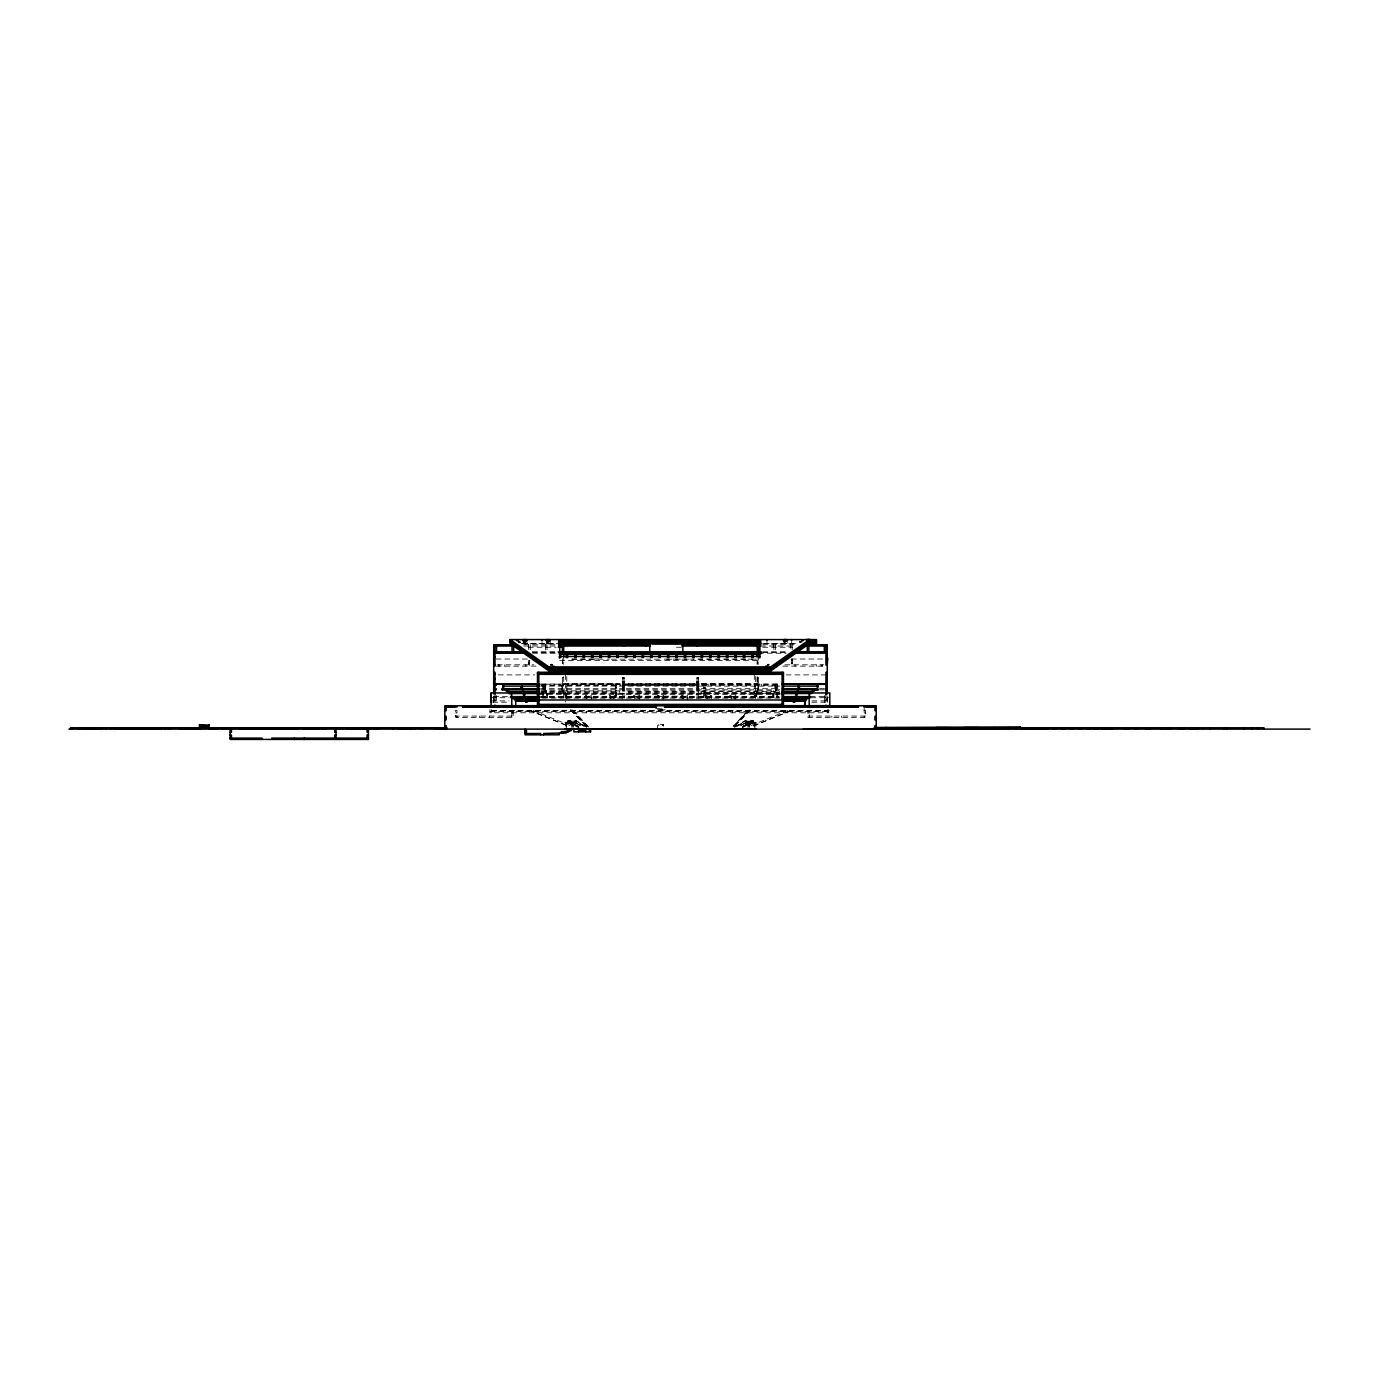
<?xml version="1.0" encoding="UTF-8"?>
<svg xmlns="http://www.w3.org/2000/svg" width="1379" height="1379" viewBox="0 0 1379 1379"><rect width="100%" height="100%" fill="white"/><g stroke="black" fill="none" stroke-linecap="round" stroke-linejoin="round"><path stroke-width="0.75" stroke-dasharray="5 3.75" d="M786.013 643.683L784.703 643.648L784.772 642.321M825.987 701.066L827.279 700.532L825.969 700.532M826.004 699.17L827.262 699.722M827.228 702.239L827.314 697.653L827.314 698.998M784.168 642.338L783.255 643.528M785.375 642.286L784.789 643.717M572.078 725.268L567.252 722.389L567.596 721.165L575.784 721.165L575.457 722.372L580.869 725.733M569.251 722.286L568.062 722.286L567.941 720.889M575.164 721.165L574.698 722.889L573.664 722.286M564.166 693.516L562.701 689.81L563.666 693.516L562.753 689.793L564.166 692.43L619.671 692.43M564.201 696.947L563.821 698.015L540.792 698.015M756.399 692.413L757.692 689.793L756.778 693.516L756.399 692.413L779.635 692.413M756.295 693.516L757.76 689.81L756.295 692.43L700.791 692.43M772.981 697.653L772.981 693.551L775.377 690.465L775.377 687.414M773.895 697.653L773.895 693.551L776.291 690.465L776.291 687.414L774.705 687.414L774.705 686.104M747.711 710.478L733.163 726.285L748.918 710.185M734.697 725.802L749.159 710.064M734.938 725.923L749.469 710.133M734.593 726.164L750.693 709.926M734.576 727.095L744.591 720.889L753.623 720.889L753.623 722.286M737.265 726.061L745.608 720.889L745.608 723.596L755.106 723.596M740.213 725.733L745.625 722.372L745.315 721.165L753.503 721.165L753.848 722.389L749.004 725.268M742.402 727.095L752.417 720.889L752.417 722.286M742.316 727.871L753.141 721.165L753.468 722.372L748.056 725.733M734.731 727.095L745.16 720.889L745.16 722.286M737.455 726.061L746.142 720.889L746.142 723.596M741.419 725.268L746.263 722.389L753.848 722.389M747.487 722.286L746.298 722.286M742.316 727.095L752.744 720.889L752.744 722.286M745.453 725.957L753.503 721.165M753.106 722.286L751.9 722.286M751.038 725.509L787.857 710.495M753.296 725.923L792.08 710.133M753.468 725.906L792.236 710.116M523.158 642.321L523.158 643.683L527.14 643.752L526.382 642.321L526.502 643.752M546.412 642.321L546.412 643.683L550.376 643.752L549.635 642.321L549.721 643.752M756.14 693.568L772.981 693.551M522.538 643.614L557.65 643.614M764.207 643.614L796.528 643.614M521.314 643.683L557.15 643.683M762.639 643.683L797.096 643.683M523.727 644.734L556.633 644.734M762.897 644.734L795.062 644.734M523.727 646.027L556.633 646.027M760.45 646.027L795.062 646.027M528.347 647.251L556.116 647.251M681.485 647.251L675.072 647.251L675.072 644.734M762.69 647.251L792.597 647.251M532.208 651.974L557.306 651.957M762.742 651.974L786.806 651.974M532.432 652.164L556.099 652.164M762.69 652.164L786.358 652.164M532.622 653.232L557.306 653.267M758.519 653.181L786.151 653.232M496.112 659.024L529.622 659.024L529.622 666.178M576.474 659.128L570.044 659.128L576.939 659.179M585.041 659.128L578.611 659.128L585.541 659.179M593.608 659.128L587.178 659.128L609.225 659.179M594.677 658.955L598.245 658.955M664.247 659.128L694.223 659.128L663.04 659.179M791.27 659.024L824.832 659.024M611.38 659.179L617.826 659.179M619.981 659.179L626.445 659.179M628.6 659.179L635.047 659.179M637.201 659.179L643.665 659.179M645.82 659.179L652.267 659.179M654.422 659.179L660.886 659.179M559.719 660.524L759.898 660.524M529.622 660.713L528.347 660.713L528.347 664.816M791.322 660.713L792.597 660.713M562.391 662.092L563.735 662.092M757.192 662.092L758.519 662.092M528.347 663.127L529.622 663.127M562.391 663.161L563.735 663.161M757.192 663.161L758.519 663.161M791.322 663.127L792.597 663.127M497.198 664.816L533.88 664.816M784.91 664.816L823.711 664.816M496.112 666.178L536.017 666.126M782.789 666.126L824.832 666.16M498.25 674.9L534.776 674.9M786.151 674.9L824.832 674.9M622.756 677.52L624.066 677.52M697.033 677.52L698.343 677.52M562.391 677.641L563.735 677.641M757.192 677.641L758.519 677.641M622.756 678.52L624.066 678.52M697.033 678.52L698.343 678.52M622.756 678.761L624.066 678.761M697.033 678.761L698.343 678.761M563.701 683.381L619.602 683.381M628.203 683.381L699.136 683.381M701.29 683.381L757.192 683.381M541.154 684.07L620.912 684.07M623.049 684.07L779.997 684.07M536.414 684.225L782.427 684.225M563.701 684.432L619.602 684.432M628.203 684.432L699.136 684.432M701.29 684.432L757.192 684.432M628.359 685.208L697.033 685.208M541.154 685.397L620.912 685.397M623.049 685.397L779.997 685.397M540.585 686.104L779.859 686.104M615.362 687.397L616.689 687.397M703.79 687.397L705.117 687.397M540.62 688.69L624.256 688.69M626.394 688.69L699.308 688.69M701.29 688.69L778.67 688.69M819.488 688.69L824.625 688.69M540.585 689.828L624.859 689.81M626.394 689.81L779.859 689.828M819.488 689.81L824.625 689.81M545.739 686.104L545.739 687.414L544.153 687.414L544.153 690.465L547.48 695.016M615.362 690.448L616.672 690.448M703.79 690.448L705.1 690.448M775.377 690.465L776.291 690.465M541.43 690.913L562.373 690.896M562.701 690.896L624.859 690.896M626.997 690.896L699.877 690.896M702.032 690.896L757.76 690.896M758.088 690.896L779.014 690.913M540.706 691.672L619.723 691.637M628.255 691.637L698.601 691.637M700.722 691.637L779.756 691.672M546.256 692.068L545.739 690.948L546.274 691.706M615.362 692.051L616.672 692.051M703.79 692.051L705.1 692.051M540.827 692.413L564.063 692.413M628.203 692.43L698.653 692.43M615.362 692.792L616.672 692.792M703.79 692.792L705.1 692.792M538.81 693.223L782.1 693.223M540.43 693.534L780.014 693.534M544.153 690.465L546.549 693.689L548.135 693.689L548.135 695.016L546.549 695.016M615.362 693.689L616.672 693.689M703.79 693.689L705.1 693.689M773.895 693.689L772.326 693.689L772.326 695.016L773.895 695.016M538.81 694.568L780.066 694.568M615.344 694.999L616.672 694.999M703.79 694.999L705.1 694.999M615.344 695.533L614.086 695.533L614.086 698.894M565.442 695.93L566.786 695.93M637.115 696.171L683.812 696.171M754.296 695.93L755.658 695.93M585.385 696.447L591.281 696.429M609.449 696.429L615.344 696.447M633.53 696.447L639.425 696.429M657.611 696.429L663.489 696.429M681.674 696.447L687.569 696.447M705.755 696.447L711.65 696.429M729.819 696.429L735.714 696.429M493.648 696.654L509.058 696.654M540.671 696.654L778.652 696.654M810.197 696.654L827.262 696.654M540.568 696.981L779.893 696.981M494.975 697.205L496.302 697.205M824.625 697.205L825.935 697.205M585.385 697.602L586.627 697.602M590.022 697.602L591.281 697.602M609.449 697.602L610.707 697.602M614.086 697.602L615.344 697.602M633.53 697.602L634.788 697.602M638.167 697.602L639.425 697.602M657.611 697.602L658.852 697.602M662.248 697.602L663.489 697.602M681.674 697.602L682.933 697.602M686.311 697.602L687.569 697.602M705.755 697.602L706.996 697.602M710.392 697.602L711.65 697.602M729.819 697.602L731.077 697.602M734.455 697.602L735.714 697.602M491.252 697.653L509.058 697.757M540.671 697.757L778.652 697.757M810.886 697.757L829.675 697.653M779.669 698.015L756.623 698.015L756.261 696.947M493.665 699.17L494.975 699.17L493.699 699.722M825.969 699.17L827.279 699.17M494.94 700.532L493.665 700.532L494.958 701.066M491.165 700.894L508.989 700.894M811.938 700.894L828.124 700.894M492.82 702.221L508.989 702.221M811.938 702.221L828.124 702.221M655.473 708.496L663.265 708.496M657.524 709.582L663.971 709.582M665.212 709.84L658.886 709.84L658.886 708.496M864.15 710.271L865.478 710.271L865.478 717.373L807.922 717.373L807.922 710.271L809.249 710.271L809.249 717.373M829.434 710.771L489.924 710.771L828.658 710.874M489.924 711.443L828.658 711.443M455.622 712.943L456.949 712.943M511.833 712.943L513.16 712.943M807.922 712.943L809.249 712.943M864.15 712.943L865.478 712.943M456.949 716.08L455.622 716.08L513.16 716.08M807.922 716.063L865.478 716.063M586.644 727.095L576.629 720.889L567.596 720.889L567.596 722.286M745.16 721.648L752.744 721.648M567.252 722.389L574.836 722.389L579.663 725.268M566.097 723.596L575.595 723.596L575.595 720.889L583.955 726.061M662.282 725.182L663.644 725.182M523.193 643.7L523.796 642.355L523.796 643.683M525.847 643.786L524.503 643.665L524.468 642.321M546.412 643.7L547.032 642.355L547.049 643.683M549.066 643.786L547.722 643.665L547.722 642.321M547.48 693.551L564.321 693.568M533.225 710.495L570.044 725.509M529.019 710.133L567.786 725.923L528.864 710.116M586.471 727.095L576.043 720.889L576.043 722.286M583.748 726.061L575.06 720.889L575.06 723.596M578.887 727.095L568.458 720.889L568.458 722.286M567.596 721.165L575.646 725.957M578.801 727.095L568.786 720.889L568.941 722.286M578.784 727.871L567.941 721.165L567.631 722.372L573.043 725.733M572.182 710.185L587.919 726.405M570.751 709.944L586.489 726.164M570.406 709.926L586.144 726.147M573.371 710.478L589.298 727.784M571.923 710.064L586.403 725.802M571.613 710.133L586.144 725.923M745.918 721.165L746.263 722.389M548.359 642.321L548.428 643.786M525.106 642.321L525.209 643.786M493.63 697.653L493.716 702.239M864.15 707.151L864.15 717.373M841.552 716.063L841.552 717.373M831.847 716.063L831.847 717.373M828.658 709.582L828.658 712.788L489.924 712.771L489.924 709.582M827.331 709.582L827.331 712.788M827.245 696.085L827.262 703.773M825.935 695.568L825.969 705.755M824.832 700.894L824.832 702.221M824.625 695.568L824.625 703.721M822.349 664.816L822.349 666.16M821.16 664.816L821.16 666.178M816.316 664.816L816.316 666.178M795.08 664.816L795.08 666.16M792.597 658.955L792.597 664.816M792.184 644.734L792.184 651.974M791.58 642.321L791.58 643.683M791.322 659.024L791.27 666.178M790.581 644.734L790.581 648.354M787.323 642.321L786.719 643.717L783.393 643.614L783.462 642.321M777.722 684.07L777.722 697.084M776.808 684.07L776.808 697.084M775.929 684.07L775.929 686.104M775.619 686.104L775.619 687.414M775.481 644.734L775.481 651.974M775.015 684.07L775.015 686.104M773.878 644.734L773.878 651.974M773.24 693.551L773.24 695.016M766.948 642.321L766.948 643.683M761.363 684.07L761.363 685.397M758.519 655.249L758.519 664.333M758.519 677.934L758.519 685.553M758.484 686.104L758.484 689.828M757.916 684.225L757.795 689.828M757.726 684.07L757.726 685.397M757.209 660.61L757.209 664.333L757.192 658.766M757.209 677.934L757.192 686.104M757.209 688.69L757.209 689.81M757.192 676.589L757.192 685.553M756.795 691.672L756.795 696.981M756.14 691.637L756.209 698.067L564.252 698.067L564.304 691.637M756.088 725.613L756.088 722.286L744.591 722.286L744.591 720.889M755.658 676.572L755.658 698.446M755.64 722.286L755.64 725.613M755.451 696.654L755.451 697.757M755.106 722.286L755.106 728.957M754.623 722.286L754.623 728.957M754.296 674.486L754.296 698.981M753.262 720.889L753.262 722.286M751.762 723.596L751.762 720.889L743.074 726.061L751.4 720.889L751.4 723.596M749.504 722.286L749.504 728.957M748.831 722.286L748.831 728.957M748.521 722.286L748.521 725.613M747.814 722.286L747.814 728.957M740.368 684.07L740.368 685.397M735.714 699.825L735.714 695.533L734.455 695.533L734.455 698.894M732.404 711.443L732.404 712.788M731.077 698.894L731.077 695.533L729.819 695.533L729.819 699.825M711.65 698.894L711.65 695.533L710.392 695.533L710.392 698.894M708.203 684.07L708.203 685.397M706.996 698.894L706.996 695.533L705.755 695.533L705.755 698.894M705.134 684.07L705.1 697.653M703.824 684.07L703.79 697.653M698.343 677.279L698.343 682.088M698.343 693.223L698.343 699.325M697.033 677.279L697.033 682.088M697.033 693.223L697.033 698.446M687.569 699.825L687.569 695.533L686.311 695.533L686.311 698.894M682.933 698.894L682.933 695.533L681.674 695.533L681.674 698.894M663.644 726.061L663.644 724.389L657.455 724.389L657.455 728.957M663.489 699.825L663.489 695.533L662.248 695.533L662.248 698.894M662.334 724.389L662.334 725.802M661.799 708.496L661.799 709.84M658.852 698.894L658.852 695.533L657.611 695.533L657.611 699.825M658.766 724.389L658.766 725.802M639.425 699.825L639.425 695.533L638.167 695.533L638.167 698.894M634.788 698.894L634.788 695.533L633.53 695.533L633.53 699.825M624.066 677.279L624.066 682.088M624.066 693.223L624.066 699.325M622.756 677.279L622.756 682.088M622.756 693.223L622.756 698.446M616.672 684.07L616.672 697.653M615.362 684.07L615.344 699.825M613.207 684.07L613.207 685.397M610.707 698.894L610.707 695.533L609.449 695.533L609.449 698.894M591.281 699.825L591.281 695.533L590.022 695.533L590.022 698.894M586.627 698.894L586.627 695.533L585.385 695.533L585.385 699.825M586.196 711.443L586.196 712.788M581.042 684.07L581.042 685.397M576.629 720.889L576.629 722.286L565.114 722.286L565.114 725.613M575.784 720.889L575.784 722.286M573.405 722.286L573.405 728.957M572.699 722.286L572.699 725.613M572.388 722.286L572.388 728.957M571.716 722.286L571.716 728.957M569.803 723.596L569.803 720.889L578.163 726.061L569.458 720.889L569.458 723.596M566.786 676.572L566.786 698.981M566.579 722.286L566.579 728.957M565.924 696.654L565.924 697.757M566.097 722.286L566.097 728.957M565.442 674.486L565.442 702.049M565.562 722.286L565.562 725.613M564.201 688.69L564.201 689.81M563.735 655.249L563.735 664.333M563.701 676.589L563.735 685.553M563.649 691.672L563.649 696.981M563.253 684.225L563.253 686.104M562.753 684.07L562.753 685.397M562.425 684.07L562.649 689.828M562.408 658.766L562.408 664.333M562.408 677.934L562.408 685.553M561.977 686.104L561.977 689.828M560.046 684.07L560.046 685.397M550.273 642.321L550.273 643.683M548.963 642.321L548.963 643.683M547.222 693.551L547.463 697.653M547.015 644.734L547.015 651.974M546.567 693.551L546.549 697.653M545.412 644.734L545.412 651.974M545.429 684.07L545.429 686.104M545.067 687.414L545.067 690.465M544.826 686.104L544.826 687.414M544.515 684.07L544.515 686.104M543.654 684.07L543.654 697.084M542.74 684.07L542.74 697.084M542.085 642.321L542.085 643.683M530.312 644.734L530.312 650.164M528.709 644.734L528.709 651.974M527.019 642.321L527.019 643.683M525.727 642.321L525.727 643.683M525.864 664.816L525.864 666.16M511.833 717.373L511.833 710.288L513.16 710.288L513.16 717.373L455.622 717.373L455.622 710.288L456.949 710.288L456.949 717.373M504.697 664.816L504.697 666.178M499.784 664.816L499.784 666.178M498.577 664.816L498.577 666.16M496.302 695.568L496.302 703.721M494.975 695.568L494.975 705.755M493.699 696.085L493.699 703.773M491.252 709.582L491.269 712.788M489.235 716.08L489.235 717.373M479.547 716.08L479.547 717.373M546.653 690.948L545.894 692.81L546.653 690.948M773.809 690.948L774.55 692.81L773.809 690.948M702.79 659.128L696.378 659.128L702.79 659.179M711.357 659.128L704.928 659.128L711.357 659.179M719.924 659.128L713.495 659.128L719.924 659.179M728.491 659.128L722.062 659.128L728.491 659.179M737.041 659.128L730.629 659.128L737.041 659.179M745.608 659.128L739.196 659.128L745.608 659.179M756.313 659.128L747.763 659.128L756.313 659.179"/><path stroke-width="1.5" d="M125.972 727.802L126.006 729.112L126.023 727.767L133.039 727.802L133.039 729.112L133.039 727.802M128.609 727.802L128.936 729.112M129.488 729.112L129.488 727.767M548.273 640.614L548.273 639.597M1043.627 727.75L1043.869 729.112M1183.096 728.939L1183.096 727.75L1183.096 729.112L1179.493 728.939L1179.493 727.75L1179.717 728.974M1194.628 728.44L1194.628 729.112M525.071 732.163L526.399 732.163L526.399 730.508L525.071 730.508M651.922 657.68L651.939 652.75L651.939 654.042L659.059 654.042M939.754 728.922L939.771 727.595M947.08 728.957L947.08 727.629M968.248 728.922L968.248 727.595M975.574 728.957L975.574 727.629M785.496 641.011L784.892 639.701M786.047 640.959L786.064 639.597M786.771 641.011L786.737 639.597M787.34 640.959L787.375 639.597M807.318 640.907L806.715 639.597L806.767 640.959M809.904 640.942L809.99 639.597M508.748 693.551L509.144 692.43L538.706 692.413M522.607 692.81L522.451 690.948L523.899 691.706M521.107 706.944L521.59 705.755L521.59 707.065M796.545 691.706L798.01 690.965L797.458 691.706M794.218 698.843L795.666 698.102L795.511 699.929M765.741 666.023L767.052 666.091M510.144 639.58L548.842 666.902L770.74 666.902L809.439 639.58L809.439 643.614L770.74 670.918L548.842 670.918L510.144 643.614L510.144 639.58L816.489 639.597L816.489 643.683L807.318 643.683L808.663 643.717M809.439 640.925L770.74 668.229L548.842 668.229L510.144 640.925M809.439 642.269L770.74 669.573L548.842 669.573L510.144 642.269M781.738 692.413L811.317 692.43L814.644 690.689M782.514 699.567L805.715 699.567L810.714 696.947L783.427 696.981M810.421 696.343L805.405 698.963L782.445 698.929M804.802 700.601L804.422 698.929M209.194 725.233L199.369 724.664L199.472 727.802M518.418 641.045L516.47 640.632L517.177 639.597M518.401 641.993L520.348 642.373L519.056 642.407M552.548 666.057L554.513 666.471M562.373 651.974L563.701 651.957M874.114 727.474L1020.443 726.905L1020.46 728.267L803.285 729.112M784.22 639.666L786.806 639.701M784.789 639.632L786.133 639.666M809.266 639.597L808.025 639.632L809.352 639.666M807.922 643.648L809.18 643.614M808.025 643.717L809.266 643.683M809.938 643.717L807.267 643.614M558.495 640.959L760.949 640.959M807.87 640.959L816.489 640.959M558.495 642.321L760.949 642.252M807.87 642.321L816.489 642.321M652.233 643.683L681.433 643.683M558.495 643.683L761.467 643.683M558.547 644.734L650.043 644.734M681.795 644.734L760.743 644.734M803.647 644.734L827.262 644.734L827.245 693.93M493.699 646.027L513.005 646.027M558.547 646.027L650.043 646.027M681.795 646.027L760.743 646.027M803.647 646.027L827.262 646.027M558.254 647.251L562.529 647.251M493.682 651.974L524.934 651.974M558.167 651.974L761.484 651.957M794.063 651.974L825.952 651.957M493.699 652.164L495.009 652.164M495.837 652.164L521.676 652.164M797.114 652.164L825.09 652.164M760.605 652.595L559.34 652.595L559.34 654.146M493.682 653.267L526.571 653.181M562.373 653.181L563.701 653.181M761.501 653.181L757.192 653.181L757.209 656.887L757.192 644.734L757.209 646.027M793.718 653.181L825.935 653.181M561.477 653.87L760.605 653.87M560.65 654.042L566.286 654.042M567.596 654.042L574.715 654.042M576.026 654.042L583.162 654.042M584.455 654.042L591.591 654.042M592.901 654.042L600.02 654.042M601.33 654.042L608.467 654.042M609.759 654.042L616.896 654.042M618.206 654.042L625.325 654.042M626.635 654.042L633.754 654.042M635.064 654.042L642.2 654.042M643.493 654.042L650.612 654.042M660.351 654.042L667.488 654.042M668.798 654.042L675.917 654.042M677.227 654.042L684.363 654.042M685.656 654.042L692.792 654.042M694.102 654.042L701.221 654.042M702.532 654.042L709.651 654.042M710.961 654.042L718.097 654.042M719.39 654.042L726.526 654.042M727.819 654.042L734.955 654.042M736.265 654.042L743.384 654.042M744.694 654.042L751.814 654.042M753.124 654.042L759.295 654.042M559.719 656.49L759.898 656.49M493.699 656.99L495.009 656.99M827.228 664.264L827.848 658.3M493.699 664.816L495.009 664.816M493.699 665.074L495.009 665.074L494.975 644.734M827.262 665.074L825.935 665.074L825.918 644.734M493.699 666.16L495.009 666.16M582.852 671.056L588.747 671.108M607.484 671.056L613.379 671.108M632.116 671.056L638.012 671.108M681.381 671.056L687.276 671.108M706.014 671.056L711.909 671.108M730.646 671.056L736.524 671.108M562.408 671.625L563.752 671.625M757.192 671.625L758.519 671.625M493.699 672.331L495.009 672.331L495.044 694.947M827.262 672.331L825.935 672.331L825.935 694.947M537.482 673.607L783.444 673.607M493.699 674.124L495.009 674.124M538.81 674.331L782.1 674.331M493.699 678.951L495.009 678.951M622.756 682.277L624.066 682.295M697.033 682.295L698.343 682.277M493.699 684.07L539.275 684.07M782.031 684.07L827.262 684.07M493.699 684.225L539.137 684.225M782.72 684.225L827.262 684.346M493.699 685.397L496.302 685.397M825.935 685.397L827.262 685.397M539.172 686.104L502.783 686.104L502.783 689.828M782.72 686.104L818.35 686.104M520.866 687.414L522.451 687.414L522.451 686.104M799.579 687.414L797.993 687.414L797.993 686.104M493.665 688.69L496.302 688.69M501.749 688.69L538.982 688.69M782.427 688.69L816.04 688.69L816.04 689.81M825.969 688.69L827.262 688.69M493.665 689.81L496.302 689.81M501.749 689.81L539.137 689.828M782.427 689.81L818.35 689.828M825.969 689.81L827.262 689.81M539.275 691.672L509.403 691.672L509.403 693.551L539.275 693.551M781.841 691.672L811.421 691.672L817.299 689.052L817.471 684.07M509.713 693.309L510.609 693.551L510.609 691.672M537.482 693.223L538.81 693.223M782.1 693.223L783.444 693.223M811.266 693.309L810.369 693.551L810.369 691.672M781.841 693.551L811.042 693.551L811.042 691.672M523.262 693.689L524.847 693.689L524.847 695.016L523.262 695.016M797.183 693.689L795.614 693.689L795.614 695.016L797.183 695.016M537.482 694.568L538.81 694.568M782.1 694.568L783.444 694.568M538.551 696.654L511.195 696.654L511.195 697.757L538.551 697.757M782.824 696.654L810.197 696.654M511.833 696.947L539.12 696.981M782.824 697.757L810.197 697.757M537.482 698.446L538.81 698.446M782.1 698.446L783.444 698.446M539.482 698.929L515.591 698.963L510.575 696.343M537.948 699.567L514.746 699.567L511.402 697.826M537.482 699.808L538.81 699.808M782.1 699.808L783.444 699.808M538.81 699.98L782.1 699.98M539.482 700.808L515.746 700.601L515.746 705.669M782.445 700.808L805.25 700.601L805.25 705.669M515.091 700.825L539.396 700.825M783.1 700.825L805.353 700.825M525.606 702.135L527.192 702.135L527.192 700.808M794.856 702.135L793.27 702.135L793.27 700.808M538.81 704.41L782.1 704.41M491.096 705.669L565.39 705.669M755.054 705.669L829.762 705.669M656.387 707.065L462.654 707.065L462.654 705.755L462.654 707.134L656.387 707.134L656.387 705.755M664.626 705.755L664.626 707.134L858.427 707.065L858.427 705.755M664.626 707.134L858.359 707.134M444.865 710.564L446.193 710.564L446.193 705.755M876.234 710.564L874.907 710.564L874.907 705.755M444.865 716.39L446.193 716.39L446.193 719.821L444.865 719.821M876.234 716.39L874.907 716.39L874.907 719.821L876.234 719.821M444.865 725.647L446.193 725.647L446.193 729.077M876.234 725.647L874.907 725.647L874.907 729.077M446.348 727.767L70.519 727.784L70.519 729.112M874.803 727.75L1017.064 727.767M277.593 727.871L134.211 727.905L134.211 729.112M280.988 727.853L339.337 727.853L339.337 729.112M447.141 727.819L346.715 727.819L346.715 729.112M875.872 727.991L943.65 727.991L943.65 729.112M230.103 729.198L231.431 729.198M565.114 728.957L756.088 728.957M1194.869 728.957L1190.301 728.957L1190.301 727.75L1190.542 728.974M68.95 729.112L1310.05 729.112M589.178 730.542L590.488 730.542L590.488 731.87L573.905 731.853L573.905 729.181M230.103 732.318L231.431 732.318L231.431 727.802M336.011 732.318L334.683 732.318L334.683 727.802M368.417 732.318L367.09 732.318L367.09 727.802M525.071 733.525L540.706 733.49L540.706 734.817M230.103 734.973L231.431 734.99L231.413 739.42M336.011 734.973L334.683 734.973L334.683 739.42M368.417 734.99L367.09 734.99L367.09 739.42M231.431 738.11L230.103 738.11L261.958 738.11L261.958 739.42M524.416 639.649L525.744 639.77M547.635 639.649L548.98 639.77M367.09 729.198L368.417 729.198M367.09 738.11L368.417 738.11L271.766 738.11L271.766 739.42M758.519 651.974L757.192 651.957L757.192 653.284M806.715 639.597L810.662 639.701M808.749 639.701L806.801 639.666L807.422 640.994L807.404 639.597M509.558 691.672L503.697 689.052L503.714 684.225M516.194 700.601L516.694 698.929M505.8 690.689L509.144 692.43M526.244 698.843L524.778 698.102L525.33 698.843M568.251 730.405L568.803 731.594M799.975 706.944L799.492 705.755L799.492 707.065M811.317 692.43L811.697 693.551M805.715 699.567L806.077 700.635M549.669 641.045L550.273 639.735L546.325 639.684L547.084 641.063L546.963 639.597M548.273 639.649L548.359 641.08M525.14 641.08L524.985 639.597M882.801 727.612L882.801 728.957M1020.115 726.905L1020.064 728.267M886.145 727.44L886.145 728.784M885.87 727.44L885.87 728.784M1264.026 729.112L1264.026 727.802L1024.166 727.75L1024.166 729.129M1257.665 727.802L1257.665 729.112M1251.563 727.802L1251.563 729.112M1244.22 727.802L1244.22 729.112M1227.189 727.802L1227.189 729.112M1224.276 727.802L1224.276 729.112M1210.279 727.802L1210.279 729.112M1202.953 727.802L1202.953 729.112M1197.696 727.75L1197.696 729.112M1197.231 727.75L1197.231 729.112M1196.438 727.75L1196.438 729.112M1194.386 727.75L1194.404 729.112M1194.145 727.75L1194.145 729.112M1193.352 727.75L1193.352 729.112M1193.128 727.75L1193.128 729.112M1191.025 727.75L1191.025 729.112M1190.784 727.75L1190.784 729.112M1190.542 727.75L1190.542 729.112M1183.32 727.75L1183.337 729.112M1179.717 727.75L1179.717 729.112M1178.942 729.112L1178.7 727.75L1178.614 729.112M1171.288 727.802L1171.288 729.112M1168.409 727.75L1168.409 729.112M1167.03 727.75L1167.03 729.112M1165.376 727.802L1165.376 729.112M1162.066 727.802L1162.066 729.112M1161.859 727.802L1161.859 729.112M1160.704 727.802L1160.704 729.112M1149.586 727.802L1149.586 729.112M1148.776 727.802L1148.776 729.112M1146.776 727.802L1146.776 729.112M1145.983 727.802L1145.983 729.112M1137.313 727.75L1137.313 729.112M1136.848 727.75L1136.848 729.112M1136.055 727.75L1136.055 729.112M1129.263 727.802L1129.263 729.112M1128.47 727.802L1128.47 729.112M1126.471 727.802L1126.471 729.112M1125.678 727.802L1125.678 729.112M1124.936 727.75L1124.936 729.112M1113.163 729.112L1113.215 727.819L947.27 727.991L947.27 729.112M1111.043 727.819L1110.905 729.112M1109.75 727.802L1109.767 729.112M1108.613 727.802L1108.613 729.112M1105.837 727.819L1105.837 729.112M1104.096 727.819L1103.958 729.112M1103.872 727.819L1103.786 729.112M1101.631 727.991L1101.631 729.112M1098.236 727.819L1098.236 729.112M1096.926 727.819L1096.839 729.112M1095.667 727.819L1095.667 729.112M1095.529 727.819L1095.529 729.112M1094.392 727.75L1094.392 729.112M1089.806 727.819L1089.806 729.112M1089.151 727.991L1089.151 729.112M1088.496 727.819L1088.531 729.112M1088.41 727.819L1088.41 729.112M1087.238 727.819L1087.1 729.112M1081.825 727.991L1081.825 729.112M1081.377 727.819L1081.377 729.112M1080.067 727.819L1079.964 729.112M1078.792 727.819L1078.792 729.112M1078.671 727.819L1078.671 729.112M1072.931 727.819L1072.931 729.112M1071.638 727.819L1071.535 729.112M1070.363 727.819L1070.363 729.112M1070.225 727.819L1070.225 729.112M1064.795 727.991L1064.795 729.112M1064.502 727.819L1064.502 729.112M1063.243 729.112L1063.192 727.819L1063.106 729.112M1061.933 727.819L1061.796 729.112M1056.073 727.819L1056.073 729.112M1054.763 727.819L1054.659 729.112M1047.626 727.819L1047.626 729.112M1046.333 727.819L1046.23 729.112M1045.058 727.819L1044.92 729.112M1044.351 727.75L1044.351 729.112M1044.127 727.75L1044.127 729.112M1043.093 727.75L1043.093 729.112M1042.852 727.75L1042.852 729.112M1040.749 727.75L1040.524 729.112M1039.197 727.819L1039.197 729.112M1037.887 727.819L1037.939 729.112M1037.801 727.819L1037.801 729.112M1036.629 727.819L1036.491 729.112M1035.026 727.75L1035.026 729.129M1033.733 727.75L1033.733 729.129M1033.543 727.75L1033.302 729.112M1033.043 727.75L1033.043 729.112M1032.819 727.75L1032.819 729.112M1030.768 727.819L1030.768 729.112M1029.941 727.75L1029.941 729.112M1029.699 727.75L1029.699 729.112M1029.441 727.75L1029.355 729.112L1029.217 727.75M1028.441 727.75L1028.665 729.112M1028.2 727.819L1028.2 729.112M1028.062 727.819L1028.062 729.112M1025.424 727.75L1025.459 729.129M1024.942 727.75L1024.942 729.112M1022.322 727.819L1022.322 729.112M1021.029 727.819L1020.943 729.112M1017.047 727.56L1017.064 729.112M1016.478 727.75L1016.478 729.112M1008.704 727.75L1008.704 729.112M1008.48 727.75L1008.48 729.112M1008.015 727.991L1008.015 729.112M1004.86 727.75L1004.86 729.112M999.654 727.991L999.654 729.112M998.568 727.991L998.568 729.112M998.293 727.991L998.293 729.112M997.896 727.75L997.896 729.112M997.655 727.75L997.655 729.112M994.293 727.75L994.293 729.112M994.052 727.75L994.052 729.112M964.593 727.991L964.593 729.112M954.889 727.991L954.889 729.112M931.17 727.991L931.17 729.112M924.464 727.595L924.464 729.095M923.844 727.991L923.844 729.112M912.071 728.957L912.071 727.595L911.984 729.095M906.813 727.991L906.813 729.112M903.883 727.991L903.883 729.112M894.954 727.595L894.885 729.095M882.232 727.75L882.232 729.112M876.234 729.077L876.234 705.755L444.865 705.755L444.727 729.112M865.478 705.755L865.478 707.151M864.15 705.755L864.15 707.151M854.17 705.755L854.17 707.134M852.843 705.755L852.843 707.134M841.552 705.755L841.552 707.151M831.847 705.755L831.847 707.151M829.848 707.065L829.762 692.93L809.18 692.999L809.18 707.013M825.814 692.93L825.814 694.327M824.332 644.734L824.332 651.974M817.678 686.104L817.678 689.828M816.747 684.225L816.747 686.104M810.628 639.597L810.628 640.959M809.249 705.755L809.249 707.151M808.87 644.734L808.87 651.974M808.077 639.597L808.077 640.959M807.922 705.755L807.922 707.151M807.267 644.734L807.267 651.974M804.698 700.825L804.698 705.669M803.75 698.929L803.75 700.808M798.906 686.104L798.906 687.414M796.528 693.551L796.528 695.016M794.183 700.808L794.183 702.135M791.58 639.597L791.58 640.959M784.806 639.597L784.806 640.959M783.496 639.597L783.496 640.959M783.444 707.082L783.444 672.262L537.482 672.262L537.482 707.082M782.1 672.262L782.1 707.082M770.74 666.902L770.74 670.918M766.948 639.597L766.948 640.959M759.898 639.58L759.898 657.835M759.295 652.75L759.295 657.68M758.588 640.959L758.588 642.252M758.519 644.734L758.519 653.284M756.45 644.734L756.45 646.027M753.124 652.75L753.124 657.68M751.814 652.75L751.814 657.68M751.452 640.959L751.452 642.252M750.159 640.959L750.159 642.252M744.694 652.75L744.694 657.68M743.384 652.75L743.384 657.68M743.022 640.959L743.022 642.252M741.712 640.959L741.712 642.252M736.265 652.75L736.265 657.68M734.955 652.75L734.955 657.68M734.593 640.959L734.593 642.252M733.283 640.959L733.283 642.252M727.819 652.75L727.819 657.68M726.526 652.75L726.526 657.68M726.164 640.959L726.164 642.252M724.854 640.959L724.854 642.252M719.39 652.75L719.39 657.68M718.097 652.75L718.097 657.68M717.735 640.959L717.735 642.252M716.425 640.959L716.425 642.252M710.961 652.75L710.961 657.68M709.651 652.75L709.651 657.68M709.289 640.959L709.289 642.252M707.996 640.959L707.996 642.252M704.29 651.957L704.29 653.284M702.532 652.75L702.532 657.68M701.221 652.75L701.221 657.68M700.86 640.959L700.86 642.252M699.549 640.959L699.549 642.252M698.343 672.262L698.343 673.607M698.343 681.588L698.343 690.827L697.033 690.793L697.033 681.588M697.016 644.734L696.981 646.027M697.033 672.262L697.033 673.607M694.102 652.75L694.102 657.68M692.792 652.75L692.792 657.68M692.43 640.959L692.43 642.252M691.12 640.959L691.12 642.252M689.707 651.957L689.69 653.284M685.656 652.75L685.656 657.68M684.363 652.75L684.363 657.68M684.001 640.959L684.001 642.252M682.864 643.683L682.864 651.957M682.691 640.959L682.691 642.252M681.433 653.267L681.433 651.957L652.336 651.974L652.353 653.267M677.227 652.75L677.227 657.68M675.917 652.75L675.917 657.68M675.555 640.959L675.555 642.252M674.262 640.959L674.262 642.252M668.798 652.75L668.798 657.68M667.488 652.75L667.488 657.68M667.126 640.959L667.126 642.252M665.816 640.959L665.816 642.252M660.351 652.75L660.351 657.68M659.059 652.75L659.059 657.68M658.697 640.959L658.697 642.252M657.387 640.959L657.387 642.252M652.233 651.957L652.233 653.267M650.612 652.75L650.612 657.68M650.267 640.959L650.267 642.252M649.75 643.683L649.75 651.957M648.957 640.959L648.957 642.252M645.872 644.734L645.872 646.027M643.493 652.75L643.493 657.68M642.2 652.75L642.2 657.68M641.838 640.959L641.838 642.252M640.528 640.959L640.528 642.252M635.064 652.75L635.064 657.68M633.754 652.75L633.754 657.68M633.392 640.959L633.392 642.252M632.099 640.959L632.099 642.252M631.186 651.957L631.168 653.284M626.635 652.75L626.635 657.68M625.325 652.75L625.325 657.68M624.963 640.959L624.963 642.252M623.911 644.734L623.911 646.027M624.066 672.262L624.066 673.607M624.066 681.588L624.066 690.827L622.756 690.793L622.756 681.588M623.653 640.959L623.653 642.252M623.877 644.751L623.877 646.027M622.756 672.262L622.756 673.607M618.206 652.75L618.206 657.68M616.896 652.75L616.896 657.68M616.534 640.959L616.534 642.252M616.603 651.957L616.585 653.284M615.224 640.959L615.224 642.252M609.759 652.75L609.759 657.68M608.467 652.75L608.467 657.68M608.087 640.959L608.087 642.252M606.794 640.959L606.794 642.252M601.33 652.75L601.33 657.68M600.02 652.75L600.02 657.68M599.658 640.959L599.658 642.252M598.348 640.959L598.348 642.252M592.901 652.75L592.901 657.68M591.591 652.75L591.591 657.68M591.229 640.959L591.229 642.252M590.488 729.181L590.488 731.887M589.919 640.959L589.919 642.252M585.851 731.87L585.851 730.542L578.542 730.542L578.542 731.87M584.455 652.75L584.455 657.68M583.162 652.75L583.162 657.68M582.783 640.959L582.783 642.252M581.49 640.959L581.49 642.252M576.026 652.75L576.026 657.68M574.715 652.75L574.715 657.68M574.353 640.959L574.44 642.252M573.043 640.959L573.043 642.252M567.596 652.75L567.596 657.68M567.407 640.959L567.407 642.252M566.769 639.597L566.769 643.683M566.286 652.75L566.286 657.68M566.114 640.959L566.114 642.321M564.476 644.734L564.476 646.027M563.701 644.734L563.701 657.059M563.494 732.921L543.636 733.49L543.636 734.817M562.373 644.734L562.373 653.284M560.65 652.75L560.65 657.68M559.719 639.58L559.719 657.835M559.34 656.301L559.34 657.835M559.271 733.49L559.271 734.817L525.071 734.817L525.071 729.163M550.187 639.597L550.187 640.959M549.549 639.597L549.549 640.959M548.842 666.902L548.842 670.918M548.239 639.597L548.239 640.959M547.635 639.597L547.635 640.959M546.325 639.597L546.325 640.959M542.085 639.597L542.085 640.959M538.896 705.755L538.896 707.065L538.81 672.262M526.933 639.597L526.933 640.959M526.295 639.597L526.295 640.959L527.054 639.735L523.106 639.684L523.865 641.063L523.71 639.597M526.278 700.808L526.278 702.135M526.399 730.508L526.399 732.163M525.64 639.597L525.64 640.959M524.382 639.597L524.382 640.959M523.934 693.551L523.934 695.016M523.072 639.597L523.072 640.959M521.538 686.104L521.538 687.414M516.039 698.929L516.039 700.808M513.626 651.974L513.626 644.734L493.699 644.734L493.699 693.93M513.16 705.755L513.16 707.151M512.023 644.734L512.023 651.974M511.833 707.151L511.678 692.999L491.096 692.93L491.096 707.013M510.075 691.672L510.075 693.551M505.369 688.69L505.369 689.81M502.99 684.07L502.99 685.397M496.578 644.734L496.561 651.974M491.252 692.999L491.183 702.239M491.252 705.755L491.252 707.134M489.924 705.755L489.924 707.134M489.235 705.755L489.235 707.151M479.547 705.755L479.547 707.151M468.239 705.755L468.239 707.134M466.912 705.755L466.912 707.134M456.949 705.755L456.949 707.151M455.622 705.755L455.622 707.151M444.917 727.767L444.917 729.112M444.486 727.853L444.486 729.112M444.331 727.853L444.314 729.112M443.848 727.853L443.848 729.112M443.728 727.853L443.762 729.112M443.245 729.112L442.9 727.853M442.573 727.853L442.366 729.112M442.142 727.853L442.142 729.112M441.866 727.853L441.866 729.112M441.625 727.853L441.539 729.112M441.314 727.853L441.263 729.112M440.987 729.112L440.884 727.853L440.625 729.112M440.297 727.853L440.091 729.112M439.263 727.853L439.28 729.112M438.953 727.853L439.005 729.112M438.712 727.853L438.712 729.112M438.332 727.853L438.367 729.112M438.091 727.853L438.229 729.112M437.746 727.853L437.746 729.112M437.488 727.853L437.488 729.112M437.005 727.853L437.005 729.112M436.833 727.767L436.66 729.112M436.385 727.853L436.385 729.112L436.212 727.853M434.902 727.767L434.902 729.112M434.695 727.767L434.695 729.112M423.198 727.819L423.198 729.112M421.698 727.767L421.871 729.112M421.078 727.767L421.078 729.112M419.716 727.767L419.905 729.112M415.079 727.836L415.079 729.112M411.942 727.802L411.942 729.112M410.614 727.767L410.614 729.112M409.442 727.819L409.442 729.112M407.253 727.836L407.253 729.112M405.891 727.836L405.891 729.112M404.478 727.819L404.478 729.112M401.634 727.767L401.634 729.112M401.444 727.767L401.444 729.112M398.497 727.767L398.497 729.112M397.945 729.112L397.859 727.767L397.669 729.112M393.118 727.836L393.118 729.112M392.739 727.767L392.739 729.112M377.622 727.819L377.622 729.112M376.105 729.112L376.002 727.784L375.898 729.112M375.588 727.819L375.588 729.112M374.795 727.784L374.795 729.112M374.123 727.767L374.123 729.112M371.175 727.836L371.175 729.112M370.675 727.733L370.675 729.112M369.003 727.75L368.848 729.112M368.417 727.802L368.417 739.42L230.103 739.42L230.103 727.802M367.572 727.784L367.572 729.112M366.297 727.75L366.297 729.112M366.021 727.802L366.021 729.112M365.711 727.802L365.711 729.112M364.97 727.75L364.97 729.112M364.659 727.802L364.659 729.112M364.349 727.802L364.349 729.112M363.453 727.733L363.453 729.112M362.246 727.733L362.246 729.112M360.919 727.75L360.919 729.112M359.764 727.733L359.764 729.112M359.298 727.784L359.298 729.112M358.557 727.733L358.557 729.112M356.523 727.819L356.523 729.112M356.265 727.784L356.265 729.112M355.282 727.802L355.282 729.112M354.972 727.784L354.972 729.112M352.559 727.802L352.559 729.112M352.266 727.802L352.266 729.112M351.628 727.819L351.628 729.112M351.317 727.733L351.317 729.112M351.042 727.784L351.042 729.112M349.835 727.75L350.076 729.112M349.766 727.802L349.766 729.112M349.025 727.784L349.042 729.112M348.732 727.819L348.732 729.112M348.094 729.112L347.818 727.784L347.646 729.112M347.353 727.802L347.353 729.112M343.061 727.802L343.061 729.112M340.389 727.802L340.389 729.112M340.079 727.802L340.079 729.112M338.32 727.784L338.32 729.112M337.717 727.75L337.596 729.112M337.148 727.802L336.941 729.112M336.838 727.802L336.838 729.112M336.407 727.784L336.407 729.112M336.011 727.802L336.011 739.42M325.789 727.802L325.789 729.112M325.496 727.802L325.496 729.112M325.013 727.733L325.013 729.112M323.203 727.836L323.203 729.112M322.514 727.733L322.514 729.112M321.945 727.836L321.945 729.112M318.566 727.75L318.566 729.112M317.256 727.75L317.256 729.112M316.98 727.802L316.98 729.112M316.136 727.75L316.136 729.112M315.567 727.836L315.567 729.112M314.309 727.836L314.205 729.112M312.947 727.836L312.947 729.112M310.62 727.75L310.62 729.112M310.275 727.75L310.206 729.112M309.258 727.75L309.258 729.112M308.879 727.819L308.879 729.112M308.586 727.75L308.586 729.112M307.569 727.75L307.569 729.112M306.172 727.75L306.172 729.112M305.155 727.75L305.155 729.112M304.949 727.733L304.949 729.112M304.483 727.75L304.483 729.112M304.156 727.802L304.156 729.198M304.156 738.11L304.156 739.42M303.639 727.733L303.639 729.112M303.466 727.75L303.466 729.112M303.139 727.75L303.139 729.112M298.381 727.802L298.381 729.112M296.899 727.767L296.899 729.112M295.261 727.767L295.261 729.112M294.348 727.802L294.348 729.198M294.348 738.11L294.348 739.42M294.003 727.784L294.003 729.112M293.262 727.767L293.262 729.112M293.089 727.802L293.089 729.112M292.417 727.802L292.417 729.112M292.072 727.784L292.072 729.112M291.762 727.802L291.762 729.112M291.09 727.802L291.09 729.112M289.918 727.802L289.918 729.112M289.28 727.853L289.28 729.112M286.798 727.802L286.798 729.112M284.402 727.802L284.402 729.112M283.746 727.802L283.746 729.112M282.954 727.767L282.954 729.112M282.385 727.767L282.385 729.112M282.281 727.767L282.281 729.112M281.937 727.767L281.781 729.112M281.54 727.802L281.54 729.112M281.144 727.767L280.988 729.112M280.316 727.767L280.316 729.112M279.903 727.767L279.954 729.112M279.454 727.767L279.454 729.112M279.196 727.802L279.196 729.112M278.92 727.767L278.92 729.112M278.472 727.767L278.524 729.112M277.662 727.767L277.593 729.181M277.213 727.767L277.196 729.112L277.093 727.75M276.714 727.802L276.731 729.112M276.265 727.75L276.265 729.112M274.99 727.802L275.024 729.112M273.68 727.802L273.473 729.112M273.301 727.75L273.214 729.112M272.628 729.112L272.628 727.819L272.421 729.112M271.835 729.112L271.715 727.802L271.646 729.112M271.18 727.802L271.18 729.112M270.818 727.75L271.042 729.112M270.715 727.802L270.715 729.112M269.853 727.767L269.853 729.112M269.612 727.698L269.612 729.112M269.353 727.802L269.112 729.112M268.905 727.802L268.905 729.112M268.25 727.802L268.491 729.112M267.854 727.75L267.785 729.181M267.474 727.802L267.388 729.112M267.026 727.75L266.854 729.112M266.319 727.767L266.285 729.112M265.509 727.819L265.509 729.112M264.751 727.767L264.751 729.112M264.303 727.767L264.458 729.112M264.01 727.802L264.01 729.112M263.837 727.802L263.837 729.112M263.423 727.767L263.458 729.112M263.286 728.043L263.286 729.112M262.975 727.767L262.82 729.112M262.027 727.784L261.958 729.112M261.665 727.767L261.872 729.112M261.424 727.784L261.424 729.112M260.683 727.767L260.683 729.112M260.097 727.784L259.976 729.112M259.804 727.698L259.804 729.112M259.493 727.784L259.493 729.112M258.752 728.043L258.752 729.112M258.649 728.043L258.649 729.112M258.39 727.784L258.39 729.112M258.045 727.836L258.097 729.112M257.649 728.043L257.649 729.112M257.201 727.802L257.115 729.112L256.804 727.767M256.46 727.784L256.46 729.112L256.322 728.043M254.305 727.767L254.322 729.112M253.65 728.043L253.65 729.112M253.012 728.043L253.012 729.112M252.305 727.802L252.34 729.112M250.34 727.819L250.34 729.112M250.03 727.698L250.03 729.112M248.754 729.112L248.754 727.784L248.53 729.112M248.341 727.767L248.237 729.112M248.082 727.802L248.082 729.112M246.255 727.784L246.255 729.112M244.342 727.784L244.342 729.112M243.376 727.784L243.376 729.112M241.463 727.784L241.463 729.112M238.688 727.698L238.843 729.112M232.655 727.802L232.655 729.112M231.069 727.802L231.069 729.112M227.88 727.802L227.725 729.112M227.518 727.802L227.518 729.112M227.345 727.802L227.345 729.112M226.69 727.802L226.69 729.112M226.449 727.802L226.449 729.112M225.501 727.802L225.501 729.112M225.139 727.802L225.139 729.112M222.605 727.802L222.605 729.112M222.26 727.802L222.26 729.112M221.623 727.802L221.623 729.112M218.313 727.802L218.313 729.112M217.985 727.802L217.985 729.112M216.21 727.802L215.986 729.112L215.934 727.802M215.607 727.802L215.589 729.112M215.21 727.802L215.262 729.112M214.555 727.802L214.555 729.112M214.4 727.802L214.314 729.112M214.073 727.802L214.21 729.112M213.4 727.802L213.4 729.112M212.607 727.802L212.762 729.112M212.469 727.802L212.263 729.112M211.073 727.802L211.073 729.112M210.901 727.784L210.901 729.112M210.677 727.802L210.556 729.112M210.091 727.802L210.091 729.112M209.625 727.784L209.901 729.112M209.074 724.664L209.108 729.112M200.558 727.802L200.558 729.112M200.024 727.802L199.869 729.112M199.593 727.664L199.765 729.112M198.507 727.802L198.507 729.112M198.3 727.802L198.3 729.112M197.886 727.802L197.99 729.112M197.662 727.802L197.818 729.112M197.145 727.802L197.145 729.112M196.146 727.802L196.146 729.112L195.87 727.802M195.663 727.802L195.663 729.112M194.956 727.784L194.956 729.112M194.336 729.112L194.163 727.802L193.991 729.112M192.767 727.802L192.853 729.112M192.474 727.802L192.577 729.112M192.164 727.802L192.37 729.112M190.526 727.802L190.526 729.112M189.233 727.802L189.233 729.112M188.078 727.802L188.078 729.112M186.63 727.802L186.63 729.112M186.234 727.802L186.234 729.112M185.269 727.784L185.269 729.112M183.838 727.802L183.838 729.112M183.459 727.802L183.459 729.112M182.338 727.802L182.338 729.112M180.925 727.802L180.942 729.112M180.563 727.802L180.563 729.112M179.167 727.802L179.167 729.112M170.582 727.784L170.668 729.112M167.842 727.802L167.842 729.112M165.377 727.784L165.377 729.112M160.981 727.802L160.981 729.112M160.654 727.802L160.602 729.112L160.24 727.802M160.171 729.112L159.964 727.784L159.809 729.112M159.568 727.767L159.568 729.112M158.809 727.819L158.809 729.112M157.344 728.043L157.344 729.112M156.62 727.784L156.62 729.112M156.017 728.043L156.017 729.112M155.724 727.802L155.724 729.112M155.379 727.767L155.379 729.112L155.293 728.043M154.052 727.767L154.052 729.112M153.655 727.767L153.827 729.112M153.086 727.767L153.086 729.112M152.655 727.836L152.5 729.112M152.328 727.767L152.328 729.112M151.88 727.784L151.88 729.112M151.759 727.767L151.776 729.112M151.19 728.043L151.19 729.112M150.794 727.716L150.794 729.112M150.466 727.802L150.501 729.112M150.156 728.043L150.156 729.112M149.88 727.716L149.863 729.112M149.363 727.767L149.363 729.112M149.001 727.767L149.191 729.112M148.846 728.043L148.846 729.112M148.018 727.767L148.018 729.112M147.743 727.802L147.691 729.112M147.277 727.767L147.277 729.112M147.019 727.802L147.019 729.112M146.743 727.802L146.777 729.112M146.502 727.802L146.502 729.112M146.295 727.767L146.364 729.112M145.76 727.802L145.709 729.112M145.433 727.767L145.433 729.112M144.985 727.767L145.243 729.112M144.829 727.802L144.829 729.112M144.554 727.767L144.554 729.112M144.33 727.819L144.312 729.112M144.105 727.767L143.968 729.112M143.675 727.767L143.812 729.112M143.433 727.716L143.433 729.112M142.692 727.75L142.692 729.112L142.537 727.716M142.399 727.767L142.399 729.112M141.847 727.784L141.847 729.112M141.572 727.802L141.572 729.112M141.365 727.802L141.279 729.112M141.003 727.75L141.227 729.112M140.21 727.784L140.279 729.112M139.831 727.767L139.831 729.112M139.382 727.802L139.262 729.112L139.158 727.767M138.9 727.75L138.814 729.112M138.107 727.767L138.107 729.112M137.9 727.802L137.9 729.112M137.659 727.767L137.659 729.112M137.297 729.112L137.245 727.75L137.107 729.112M136.866 727.802L136.831 729.112M136.073 727.905L136.073 729.112M135.987 727.802L136.038 729.112M135.573 727.75L135.694 729.112M135.314 727.819L135.314 729.112M133.453 727.75L133.315 729.112M132.056 727.802L132.056 729.112M131.763 727.75L131.763 729.112M131.763 727.784L131.591 729.112M130.557 727.784L130.557 729.095M128.506 727.767L128.506 729.112M127.127 727.784L127.127 729.112M126.678 727.802L126.592 729.112M126.472 727.767L126.351 729.112M125.334 727.802L125.282 729.112M125.075 727.802L125.075 729.112M124.731 727.784L124.731 729.112M123.748 727.802L123.748 729.112M123.507 727.784L123.507 729.112M121.817 727.802L121.766 729.112M120.232 727.802L120.232 729.112M119.508 727.802L119.508 729.112M119.008 727.784L119.008 729.112M118.198 727.802L118.198 729.112M117.37 727.784L117.37 729.112M117.025 727.784L117.025 729.112M115.388 727.784L115.388 729.112M115.267 727.784L115.267 729.112M113.957 727.784L113.957 729.112M110.596 727.802L110.596 729.095M105.976 727.802L105.976 729.095M101.736 727.784L101.753 729.112M101.46 729.112L101.46 727.922L78.431 727.922L78.569 729.112L78.706 727.922M101.184 727.922L101.201 729.112M100.15 727.802L100.15 729.095M99.547 727.922L99.409 729.112L99.271 727.922M98.237 727.922L98.237 729.112M97.961 727.922L97.978 729.112M96.926 727.784L96.926 729.112M95.117 727.922L95.117 729.112M94.841 727.922L94.875 729.112M94.548 727.922L94.686 729.112M94.306 727.784L94.306 729.112M93.927 727.922L93.944 729.112M93.669 727.922L93.617 729.112L93.341 727.922M92.876 727.922L92.755 729.112M92.427 727.784L92.427 729.112M91.997 729.112L91.859 727.922L91.738 729.112M90.893 727.802L90.893 729.095M90.393 727.922L90.669 729.112M89.635 727.784L89.635 729.112M88.032 727.922L87.894 729.112M87.756 727.922L87.635 729.112M87.463 727.802L87.377 729.112M87.015 727.784L87.015 729.112M86.894 727.922L86.877 729.112M86.584 727.922L86.636 729.112M86.308 727.922L86.325 729.112M86.084 727.802L85.826 729.112L85.567 727.922M85.17 727.784L85.153 729.112M84.86 727.922L84.74 729.112L84.602 727.922M83.791 727.767L83.791 729.112M83.55 727.922L83.533 729.112M83.274 727.922L83.412 729.112M80.327 727.784L80.31 729.112M80.034 727.922L79.896 729.112M79.758 727.922L79.758 729.112M78.999 727.784L78.999 729.112M72.139 727.784L72.139 729.112M127.592 727.802L127.626 729.112L127.54 727.802M127.851 727.802L127.868 729.112L127.747 727.802M129.936 727.802L129.936 729.112L129.936 727.767M130.729 727.802L130.729 729.112L130.746 727.767M131.195 727.802L131.195 729.112L131.195 727.767M135.159 727.802L135.159 729.112L135.194 727.784M1040.025 727.75L1040.025 729.112L1040.025 727.75M1040.266 727.75L1040.266 729.112L1040.266 727.75M1183.578 727.75L1183.578 729.112L1183.578 727.75M936.1 727.578L936.1 728.905L950.734 728.974L950.752 727.647L936.1 727.578M964.593 727.578L964.576 728.905L979.228 728.974L979.228 727.647L964.593 727.578M1179.976 727.75L1179.976 729.112L1179.976 727.75M1180.2 727.75L1180.2 729.112L1180.2 727.75M1183.82 727.75L1183.803 729.112L1183.82 727.75M784.134 639.597L784.186 640.994L784.134 639.597M785.409 639.597L785.461 640.976L785.427 639.597M808.628 639.597L808.715 641.011L808.68 639.597M203.351 725.923C203.816 727.922 205.178 724.458 203.385 725.819M205.264 725.923L207.729 726.578L207.298 725.475L206.454 726.578L205.299 725.819M201.903 725.785L200.955 726.405L201.903 725.785M521.59 705.755L521.262 706.962L521.59 705.755M202.437 725.475L202.006 726.578L203.282 726.578L202.437 725.475M767.672 664.661L768.982 664.695L767.672 664.695M799.906 641.924L801.199 641.942L799.906 641.959M801.837 640.563L803.13 640.58L801.837 640.597M570.872 729.181L565.614 731.611L561.374 731.611L561.374 732.921L565.614 732.921L565.614 731.611L566.183 732.818L571.44 730.387L570.872 729.181M551.945 664.661L550.635 664.73L551.945 664.661M994.862 729.112L994.621 727.56L994.862 729.112M1009.273 729.112L1009.049 727.56L1009.273 729.112M454.415 707.065L444.865 707.065L454.415 707.134L454.415 705.755L454.415 707.134M876.234 707.065L866.667 707.065L866.598 705.755L866.667 707.065L876.234 707.134M205.057 725.475L204.695 726.578L205.057 725.475M799.837 706.979L799.492 705.755L799.82 706.962M1112.353 729.112L1112.319 727.819L1112.215 729.112M1105.406 729.112L1105.406 727.819L1105.268 729.112M1053.504 729.112L1053.504 727.819L1053.366 729.112M285.539 729.112L285.539 727.853L285.436 729.112M278.024 729.112L278.024 727.819L277.92 729.112M265.13 729.112L265.13 727.767L264.992 729.112M255.649 729.112L255.632 727.767L255.494 729.112M247.565 729.112L247.617 727.802L247.462 729.112M229.793 729.112L229.793 727.802L229.69 729.112M217.52 729.112L217.52 727.802L217.33 729.112M193.284 729.112L193.284 727.802L193.181 729.112M154.758 729.112L154.758 727.784L154.741 729.112M148.449 729.112L148.467 727.767L148.398 729.112"/></g></svg>
